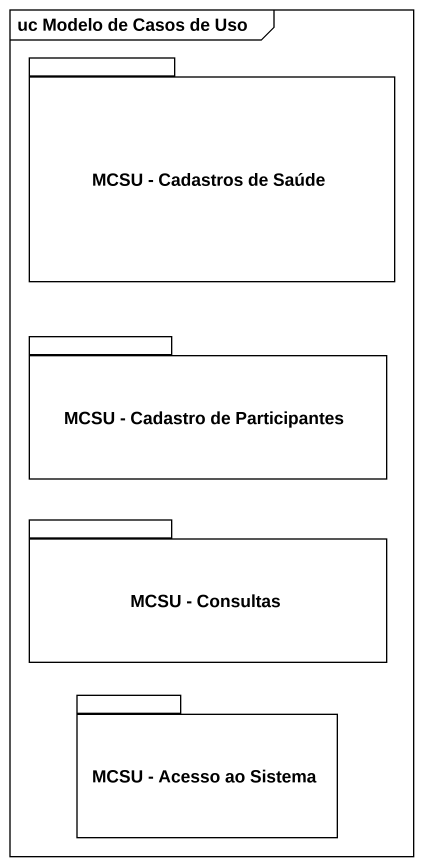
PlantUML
@startuml
mainframe uc Modelo de Casos de Uso
package "MCSU - Cadastros de Saúde" as MCSU_Cadastros_de_Saúde {
}
package "MCSU - Cadastro de Participantes" as MCSU_Cadastro_de {
}
package "MCSU - Consultas" as MCSU_Consultas {
}
package "MCSU - Acesso ao Sistema" as MCSU_Acesso_ao_Sistema {
}
@enduml
